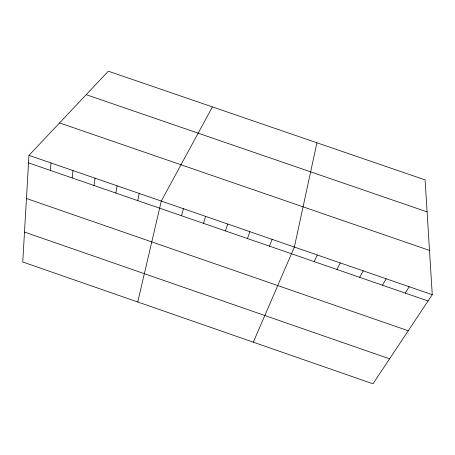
<?xml version="1.0" encoding="UTF-8"?>
<svg xmlns="http://www.w3.org/2000/svg" width="455" height="455" viewBox="0 0 455 455"><rect width="100%" height="100%" fill="white"/><g stroke="black" fill="none" stroke-linecap="round" stroke-linejoin="round"><path stroke-width="0.68" d="M28.972 155.354L22.75 261.983L372.975 383.804L432.25 294.698L425.095 179.896L108.347 71.196L28.972 155.354L432.25 294.698M50.334 170.398L50.971 162.953M72.152 177.939L72.993 170.562M93.992 185.492L95.038 178.184M115.854 193.051L117.106 185.805M137.734 200.615L139.19 193.438M316.925 142.773L294.362 247.054L253.316 342.183M137.751 301.989L161.298 201.076L212.405 106.902M181.556 215.761L183.422 208.72M203.499 223.348L205.569 216.375M225.464 230.941L227.733 224.031M247.446 238.539L249.926 231.697M269.445 246.144L272.135 239.375M314.183 261.608L317.289 254.976M336.916 269.468L340.238 262.905M359.672 277.334L363.209 270.844M382.45 285.211L386.198 278.784M405.251 293.094L409.216 286.741M86.2 94.674L427.091 211.882M59.559 122.918L429.492 250.409M28.534 162.862L428.07 300.983M26.453 198.494L408.254 330.774M24.496 232.067L389.594 358.83"/></g></svg>
